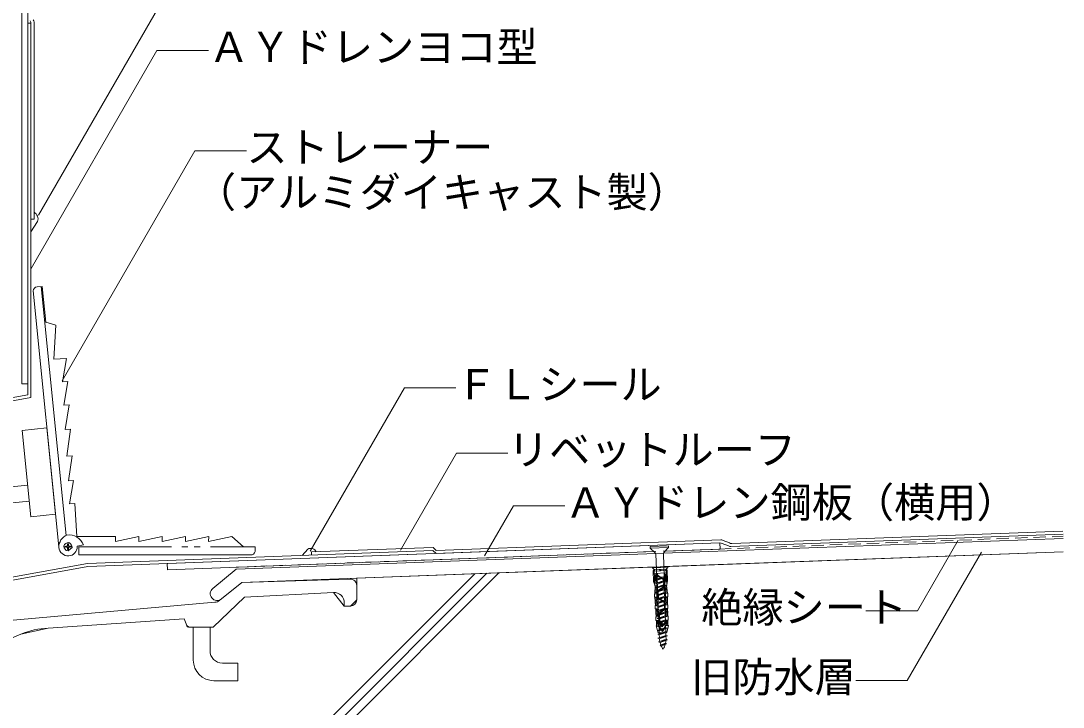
# Model space of a CAD drawing. Units: millimetres, scale not verified. Extents: x -675 to 675, y -471 to 460.
# Drawn here: x -114 to 392, y -207 to 127 of the extents above; entities that cross this region are included whole.
import ezdxf
from ezdxf.enums import TextEntityAlignment as Align

# ---------------------------------------------------------------- set-up
doc = ezdxf.new("R2010")
doc.units = ezdxf.units.MM
doc.header["$LTSCALE"] = 5
doc.linetypes.add('DASHED1', pattern=[1.8, 1.2, -0.6])
doc.linetypes.add('DOUBLE_CHAIN2', pattern=[12.8, 9, -1, 0.6, -0.6, 0.6, -1])
for name, color, linetype, lineweight in [('1-2_ハッチング', 4, 'Continuous', 9), ('1-3_断熱材', 9, 'DASHED1', 18), ('1-4_リベットルーフ', 6, 'Continuous', 18), ('1-5_ＦＬ鋼板・ディスク', 5, 'Continuous', 18), ('1-6_アンカー類', 4, 'Continuous', 9), ('1-7_設備', 3, 'Continuous', 18), ('1-A_元図・躯体', 7, 'Continuous', 18), ('1-B_その他', 30, 'Continuous', 18), ('1-C_アンカー類②', 4, 'Continuous', 9), ('1-D_設備②', 253, 'Continuous', 18), ('E-E', 7, 'Continuous', 18)]:
    doc.layers.add(name, color=color, linetype=linetype, lineweight=lineweight)
doc.styles.add('ＭＳ ゴシック', font='')
doc.styles.get('ＭＳ ゴシック').set_extended_font_data('MS Gothic')

msp = doc.modelspace()

# ---------------------------------------------------------------- linework, layer by layer
at = {"layer": '1-2_ハッチング'}
for p, q in [((-105.888, 29.239), (-109.103, 24.166)), ((25.388, -129.887), (22.662, -132.911))]:
    msp.add_line(p, q, dxfattribs=at)
for centre, radius, start, end in [((-109.259, 30.528), 3.61, 339.081, 62.68293), ((26.845, -132.366), 2.875, 24.86343, 120.449)]:
    msp.add_arc(centre, radius, start, end, dxfattribs=at)
at = {"layer": '1-3_断熱材'}
for p, q in [((198.115, -130.883), (392.349, -123.639)), ((-9.44, -138.624), (194.437, -131.02))]:
    msp.add_line(p, q, dxfattribs=at)
at = {"layer": '1-4_リベットルーフ'}
for p, q in [((-109.103, -56.223), (-109.103, 125.516)), ((-107.603, 30.371), (-107.603, 126.01)), ((-107.603, 30.371), (-109.103, 30.371)), ((-110.603, -54.969), (-219.453, -74.649)), ((-109.103, -56.223), (-219.186, -76.126)), ((231.391, -127.141), (392.256, -121.141)), ((226.022, -125.327), (87.79, -130.482)), ((227.17, -125.638), (230.243, -126.829)), ((230.966, -128.657), (392.312, -122.64)), ((87.712, -131.986), (86.157, -130.543)), ((225.629, -126.855), (87.712, -131.986)), ((226.777, -127.166), (229.831, -128.345)), ((78.101, -132.345), (-81.486, -138.296)), ((-81.486, -138.296), (-210.639, -161.647))]:
    msp.add_line(p, q, dxfattribs=at)
for points in [[(-110.603, -54.969), (-110.603, 125.516), (-109.103, 125.516)], [(86.157, -130.543), (-81.648, -136.801), (-210.906, -160.171)], [(87.79, -130.482), (86.235, -129.039), (27.129, -131.243), (27.185, -132.742)]]:
    msp.add_lwpolyline(points, dxfattribs=at)
for centre, start, end in [((-111.103, 125.516), 0, 36.45), ((-109.603, 126.01), 0, 36.45), ((226.096, -127.326), 57.518, 92.136), ((225.703, -128.854), 57.518, 92.131), ((230.906, -126.658), 237.518, 271.74022), ((231.317, -125.142), 237.518, 272.136)]:
    msp.add_arc(centre, 2, start, end, dxfattribs=at)
at = {"layer": '1-5_ＦＬ鋼板・ディスク'}
for p, q in [((-113.603, -49.608), (-113.603, 148.187)), ((198.514, -130.868), (225.741, -129.853))]:
    msp.add_line(p, q, dxfattribs=at)
for points in [[(-113.603, -49.608), (-110.603, -49.608), (-110.603, 176.628), (-113.603, 176.628)], [(-42.917, -136.87), (225.629, -126.855), (225.741, -129.853)], [(-42.917, -136.87), (-42.805, -139.868), (194.038, -131.035)]]:
    msp.add_lwpolyline(points, dxfattribs=at)
at = {"layer": '1-6_アンカー類'}
for p, q in [((200.68, -128.288), (191.686, -128.623)), ((191.686, -128.623), (191.714, -129.363)), ((194.168, -131.64), (191.714, -129.363)), ((198.43, -131.481), (200.708, -129.028)), ((198.149, -131.785), (194.471, -131.922)), ((194.487, -132.336), (194.904, -143.514)), ((197.99, -143.399), (194.46, -144.643)), ((198.406, -145.176), (194.531, -146.542)), ((199.149, -145.477), (194.531, -146.542)), ((195.145, -143.505), (195.178, -144.39)), ((195.199, -144.945), (195.249, -146.289)), ((195.27, -146.843), (195.32, -148.187)), ((198.356, -143.833), (198.406, -145.176)), ((199.149, -145.477), (198.406, -145.176)), ((198.427, -145.731), (198.477, -147.073)), ((199.078, -143.578), (198.581, -143.377)), ((198.481, -147.073), (194.606, -148.439)), ((199.223, -147.374), (194.606, -148.439)), ((198.548, -148.973), (194.673, -150.339)), ((199.29, -149.274), (194.673, -150.339)), ((198.618, -150.875), (194.744, -152.241)), ((199.361, -151.176), (194.744, -152.241)), ((195.34, -148.739), (195.391, -150.086)), ((195.411, -150.64), (195.462, -151.987)), ((199.223, -147.374), (198.481, -147.073)), ((198.497, -147.63), (198.548, -148.973)), ((199.29, -149.274), (198.548, -148.973)), ((198.568, -149.529), (198.618, -150.875)), ((199.361, -151.176), (198.618, -150.875)), ((198.639, -151.43), (198.689, -152.772)), ((198.693, -152.772), (194.818, -154.138)), ((199.436, -153.073), (194.818, -154.138)), ((198.76, -154.672), (194.885, -156.038)), ((199.503, -154.973), (194.885, -156.038)), ((198.831, -156.573), (194.956, -157.939)), ((199.574, -156.875), (194.956, -157.939)), ((195.482, -152.542), (195.532, -153.886)), ((195.553, -154.439), (195.603, -155.785)), ((195.624, -156.339), (195.674, -157.686)), ((199.436, -153.073), (198.693, -152.772)), ((198.71, -153.329), (198.76, -154.672)), ((199.503, -154.973), (198.76, -154.672)), ((198.781, -155.227), (198.831, -156.573)), ((199.574, -156.875), (198.831, -156.573)), ((198.902, -158.475), (195.027, -159.841)), ((199.645, -158.776), (195.027, -159.841)), ((198.973, -160.374), (195.098, -161.74)), ((199.715, -160.675), (195.098, -161.74)), ((195.695, -158.241), (195.745, -159.588)), ((195.766, -160.143), (195.816, -161.487)), ((195.837, -162.041), (195.887, -163.385)), ((198.852, -157.129), (198.902, -158.475)), ((199.645, -158.776), (198.902, -158.475)), ((198.923, -159.031), (198.973, -160.374)), ((199.715, -160.675), (198.973, -160.374)), ((198.993, -160.929), (199.044, -162.272)), ((199.044, -162.272), (195.169, -163.638)), ((199.786, -162.574), (195.169, -163.638)), ((199.118, -164.17), (195.243, -165.536)), ((199.861, -164.471), (195.243, -165.536)), ((199.185, -166.07), (195.31, -167.436)), ((199.928, -166.371), (195.31, -167.436)), ((195.907, -163.94), (195.957, -165.284)), ((195.978, -165.835), (196.028, -167.182)), ((199.786, -162.574), (199.044, -162.272)), ((199.064, -162.828), (199.114, -164.171)), ((199.861, -164.471), (199.118, -164.17)), ((199.135, -164.727), (199.185, -166.07)), ((199.928, -166.371), (199.185, -166.07)), ((199.206, -166.625), (199.256, -167.968)), ((199.256, -167.968), (195.381, -169.334)), ((199.999, -168.27), (195.381, -169.334)), ((199.327, -169.867), (195.452, -171.233)), ((200.069, -170.168), (195.452, -171.233)), ((199.398, -171.766), (195.523, -173.131)), ((200.14, -172.067), (195.523, -173.131)), ((196.049, -167.737), (196.099, -169.081)), ((196.12, -169.636), (196.17, -170.98)), ((196.191, -171.534), (196.241, -172.878)), ((199.999, -168.27), (199.256, -167.968)), ((199.277, -168.524), (199.327, -169.867)), ((200.069, -170.168), (199.327, -169.867)), ((199.347, -170.422), (199.398, -171.766)), ((200.14, -172.067), (199.398, -171.766)), ((199.454, -173.665), (195.83, -174.973)), ((199.599, -175.894), (196.581, -176.59)), ((199.418, -172.321), (199.454, -173.292)), ((200.197, -173.966), (199.454, -173.665))]:
    msp.add_line(p, q, dxfattribs=at)
for points in [[(200.68, -128.288), (200.708, -129.028), (191.714, -129.363)], [(198.164, -132.199), (198.581, -143.377), (194.904, -143.514)], [(194.531, -146.542), (195.27, -146.843), (199.149, -145.477)], [(194.606, -148.439), (195.344, -148.74), (199.223, -147.374)], [(194.673, -150.339), (195.411, -150.64), (199.29, -149.274)], [(194.744, -152.241), (195.482, -152.542), (199.361, -151.176)], [(194.818, -154.138), (195.557, -154.439), (199.436, -153.073)], [(194.885, -156.038), (195.624, -156.339), (199.503, -154.973)], [(194.956, -157.939), (195.695, -158.241), (199.574, -156.875)], [(195.027, -159.841), (195.766, -160.143), (199.645, -158.776)], [(195.098, -161.74), (195.837, -162.041), (199.715, -160.675)], [(195.169, -163.638), (195.907, -163.94), (199.786, -162.574)], [(195.243, -165.536), (195.982, -165.837), (199.861, -164.471)], [(195.31, -167.436), (196.049, -167.737), (199.928, -166.371)], [(195.381, -169.334), (196.12, -169.636), (199.999, -168.27)], [(195.452, -171.233), (196.191, -171.534), (200.069, -170.168)], [(195.523, -173.131), (196.262, -173.433), (200.14, -172.067)], [(199.217, -175.58), (196.581, -176.59), (197.159, -176.932)], [(197.159, -176.932), (199.599, -175.894), (199.217, -175.58)]]:
    msp.add_lwpolyline(points, dxfattribs=at)
for points in [[(199.078, -143.578), (194.46, -144.643), (195.199, -144.945)], [(196.563, -175.272), (200.197, -173.966), (195.83, -174.973)]]:
    msp.add_lwpolyline(points, close=True, dxfattribs=at)
for centre, radius, start, end in [((193.487, -132.373), 1, 2.136, 47.136), ((199.163, -132.162), 1, 137.136, 182.136), ((205.629, -172.895), 9.383, 183.288, 191.438), ((205.629, -172.895), 9.383, 194.693, 202.269), ((205.629, -172.895), 9.383, 205.488, 216.086), ((190.074, -173.475), 9.383, 328.185, 343.647), ((190.074, -173.475), 9.383, 347.036, 355.3), ((190.074, -173.475), 9.383, 358.84, 1.117)]:
    msp.add_arc(centre, radius, start, end, dxfattribs=at)
at = {"layer": '1-7_設備'}
for p, q in [((-6.719, -146.023), (-16.559, -154.08)), ((-6.719, -146.023), (45.987, -144.507)), ((-5.312, -153.28), (37.879, -150.945)), ((49.149, -147.502), (49.149, -154.514)), ((-134.691, -165.853), (-19.832, -155.649)), ((-5.312, -153.28), (-20.654, -167.786)), ((-30.249, -167.786), (-32.467, -167.786)), ((-30.249, -183.771), (-30.249, -167.786)), ((-22.107, -167.786), (-20.654, -167.786)), ((-22.107, -179.239), (-22.107, -167.786)), ((-16.107, -185.239), (-8.564, -185.239)), ((-8.564, -185.239), (-8.564, -193.771)), ((-20.249, -193.771), (-8.564, -193.771))]:
    msp.add_line(p, q, dxfattribs=at)
for points in [[(43.149, -155.938), (43.149, -157.514), (46.149, -157.514)], [(-33.449, -166.974), (-34.653, -163.698), (-100.708, -168.26)]]:
    msp.add_lwpolyline(points, dxfattribs=at)
for centre, radius, start, end in [((46.149, -147.502), 3, 0, 93.095), ((38.149, -155.938), 5, 0, 93.095), ((-19.904, -151.65), 4, 271.027, 308.845), ((46.149, -154.514), 3, 270, 0), ((-32.467, -166.786), 1, 190.785, 270), ((-99.662, -203.981), 35.737, 91.677, 113.675), ((-16.107, -179.239), 6, 180, 270), ((-16.107, -179.239), 6, 180, 270), ((-20.249, -183.771), 10, 180, 270)]:
    msp.add_arc(centre, radius, start, end, dxfattribs=at)
at = {"layer": '1-A_元図・躯体'}
for p, q in [((112.406, -141.58), (-6.845, -260.831)), ((118.282, -141.361), (-1.188, -260.831)), ((106.53, -141.799), (-12.502, -260.831))]:
    msp.add_line(p, q, dxfattribs=at)
for points in [[(37.879, -150.945), (43.149, -157.514), (46.149, -157.514), (49.149, -154.514), (49.149, -143.939), (392.386, -131.139)], [(-100.708, -168.26), (-34.653, -163.698), (-33.449, -166.974), (-32.467, -167.786), (-20.654, -167.786), (-5.312, -153.28), (37.879, -150.945)], [(-143.36, -180.942), (-133.312, -179.4), (-114.011, -171.252), (-100.708, -168.26)]]:
    msp.add_lwpolyline(points, dxfattribs=at)
at = {"layer": '1-B_その他'}
for p, q in [((198.152, -131.882), (392.386, -124.639)), ((198.394, -138.373), (392.386, -131.139)), ((-9.403, -139.623), (194.474, -132.02)), ((-9.403, -139.623), (-20.773, -148.933)), ((-6.719, -146.023), (194.717, -138.511)), ((-6.719, -146.023), (-16.559, -154.08))]:
    msp.add_line(p, q, dxfattribs=at)
msp.add_arc((-18.666, -151.507), 3.326, 129.311, 309.311, dxfattribs=at)
at = {"layer": '1-C_アンカー類②'}
for p, q in [((192.883, -138.579), (200.228, -138.305)), ((192.9, -139.029), (192.883, -138.579)), ((192.9, -139.029), (200.244, -138.755)), ((193.716, -139.849), (192.9, -139.029)), ((193.235, -140.367), (193.816, -139.845)), ((193.429, -145.563), (193.235, -140.367)), ((193.716, -139.849), (199.492, -139.633)), ((193.742, -140.548), (199.518, -140.333)), ((194.01, -147.743), (193.742, -140.548)), ((193.783, -141.648), (199.559, -141.432)), ((193.842, -140.545), (193.816, -139.845)), ((194.9, -147.71), (194.672, -141.614)), ((195.041, -142.106), (195.022, -141.601)), ((195.341, -142.095), (195.322, -141.59)), ((196.38, -140.45), (196.354, -139.75)), ((196.38, -140.45), (196.622, -140.241)), ((196.88, -140.431), (196.622, -140.241)), ((196.88, -140.431), (196.854, -139.732)), ((198.897, -147.561), (198.669, -141.465)), ((199.392, -139.637), (200.01, -140.114)), ((199.418, -140.337), (199.392, -139.637)), ((199.492, -139.633), (200.244, -138.755)), ((199.786, -147.528), (199.518, -140.333)), ((200.204, -145.311), (200.01, -140.114)), ((200.244, -138.755), (200.228, -138.305)), ((193.429, -145.563), (193.999, -147.444)), ((193.809, -142.347), (194.698, -142.314)), ((193.828, -142.847), (194.717, -142.814)), ((193.846, -143.346), (194.736, -143.313)), ((193.865, -143.846), (194.754, -143.813)), ((193.883, -144.346), (194.773, -144.313)), ((193.902, -144.845), (194.791, -144.812)), ((193.921, -145.345), (194.81, -145.312)), ((193.943, -145.945), (194.832, -145.911)), ((197.669, -144.36), (195.676, -143.175)), ((197.822, -144.102), (195.829, -142.917)), ((198.191, -146.086), (198.158, -145.182)), ((198.191, -146.086), (198.491, -146.075)), ((198.21, -146.586), (198.51, -146.575)), ((198.244, -147.49), (198.21, -146.586)), ((198.491, -146.075), (198.457, -145.171)), ((198.543, -147.479), (198.51, -146.575)), ((198.687, -142.666), (199.604, -142.631)), ((198.696, -142.165), (199.585, -142.132)), ((198.733, -143.164), (199.622, -143.131)), ((198.751, -143.664), (199.641, -143.631)), ((198.77, -144.163), (199.659, -144.13)), ((198.789, -144.663), (199.678, -144.63)), ((198.807, -145.163), (199.697, -145.13)), ((198.83, -145.762), (199.719, -145.729)), ((199.775, -147.228), (200.204, -145.311)), ((193.817, -151.553), (194.9, -151.513)), ((193.88, -153.252), (193.817, -151.553)), ((193.856, -150.951), (194.9, -150.912)), ((193.886, -150.35), (194.9, -150.312)), ((193.917, -149.748), (194.9, -149.712)), ((193.947, -149.147), (194.9, -149.111)), ((193.978, -151.547), (194.171, -147.737)), ((193.978, -148.545), (194.9, -148.511)), ((194.008, -147.944), (194.906, -147.91)), ((194.01, -147.743), (194.9, -147.71)), ((194.9, -151.516), (194.9, -147.71)), ((194.955, -153.212), (194.9, -151.516)), ((195.451, -153.098), (195.365, -150.79)), ((195.751, -153.087), (195.664, -150.779)), ((197.818, -148.347), (195.918, -149.677)), ((197.99, -148.593), (196.09, -149.922)), ((198.897, -147.561), (199.786, -147.528)), ((199.179, -151.353), (198.897, -147.561)), ((198.912, -147.761), (199.803, -147.727)), ((198.956, -148.359), (199.878, -148.325)), ((199.001, -148.958), (199.953, -148.923)), ((199.045, -149.557), (200.028, -149.52)), ((199.09, -150.156), (200.104, -150.118)), ((199.135, -150.754), (200.179, -150.716)), ((199.179, -151.353), (200.263, -151.313)), ((199.252, -153.052), (199.179, -151.345)), ((200.101, -151.319), (199.625, -147.534)), ((200.326, -153.012), (200.263, -151.313)), ((193.88, -153.252), (194.955, -153.212)), ((193.914, -153.651), (194.98, -153.611)), ((193.951, -154.25), (195.017, -154.21)), ((193.988, -154.849), (195.054, -154.809)), ((194.026, -155.448), (195.092, -155.408)), ((194.291, -157.239), (194.042, -153.246)), ((194.063, -156.047), (195.113, -156.008)), ((194.1, -156.646), (195.166, -156.606)), ((195.204, -157.205), (194.955, -153.212)), ((198.079, -155.352), (196.086, -154.167)), ((198.232, -155.094), (196.239, -153.909)), ((198.654, -158.483), (198.568, -156.174)), ((198.953, -158.471), (198.867, -156.163)), ((199.252, -153.052), (200.326, -153.012)), ((199.301, -157.053), (199.252, -153.052)), ((199.257, -153.452), (200.322, -153.412)), ((199.264, -154.052), (200.33, -154.012)), ((199.271, -154.652), (200.337, -154.612)), ((199.279, -155.252), (200.344, -155.212)), ((199.286, -155.852), (200.352, -155.813)), ((199.293, -156.452), (200.359, -156.413)), ((200.214, -157.019), (200.165, -153.018)), ((194.129, -157.245), (195.204, -157.205)), ((194.231, -158.943), (194.129, -157.245)), ((194.231, -158.943), (195.267, -158.904)), ((194.264, -159.242), (195.3, -159.203)), ((194.294, -159.741), (195.334, -159.702)), ((194.33, -160.34), (195.402, -160.3)), ((194.366, -160.939), (195.447, -160.899)), ((194.402, -161.538), (195.493, -161.498)), ((194.709, -162.728), (194.481, -158.934)), ((195.583, -162.695), (195.267, -158.904)), ((196.065, -164.212), (195.97, -161.646)), ((196.365, -164.201), (196.269, -161.635)), ((198.228, -159.339), (196.523, -160.532)), ((198.4, -159.585), (196.695, -160.778)), ((199.301, -157.053), (200.375, -157.013)), ((199.331, -162.555), (199.364, -158.751)), ((199.332, -161.354), (200.433, -161.313)), ((199.332, -161.955), (200.444, -161.913)), ((199.333, -160.154), (200.41, -160.113)), ((199.333, -160.754), (200.421, -160.713)), ((199.357, -159.552), (200.398, -159.513)), ((199.361, -159.052), (200.389, -159.013)), ((200.205, -162.523), (200.239, -158.719)), ((194.438, -162.137), (195.538, -162.096)), ((194.459, -162.737), (195.583, -162.695)), ((194.526, -164.536), (194.459, -162.737)), ((194.526, -164.536), (195.651, -164.494)), ((194.622, -165.083), (195.671, -165.043)), ((194.624, -167.134), (195.747, -167.092)), ((194.64, -165.582), (195.69, -165.543)), ((194.659, -166.082), (195.708, -166.043)), ((194.678, -166.582), (195.727, -166.542)), ((194.873, -167.125), (194.776, -164.526)), ((195.747, -167.092), (195.651, -164.494)), ((196.059, -165.376), (196.066, -165.559)), ((197.625, -167.122), (196.147, -165.342)), ((197.643, -167.622), (196.181, -165.86)), ((196.954, -165.432), (196.7, -165.281)), ((197.107, -165.174), (196.854, -165.023)), ((197.449, -166.428), (197.442, -166.255)), ((197.449, -166.428), (197.749, -166.417)), ((197.625, -167.122), (198.966, -165.237)), ((197.643, -167.622), (198.971, -165.756)), ((197.749, -166.417), (197.742, -166.243)), ((199.057, -165.264), (199.063, -165.447)), ((199.331, -162.555), (200.455, -162.513)), ((199.398, -164.354), (200.522, -164.312)), ((199.495, -166.952), (199.398, -164.354)), ((199.418, -164.904), (200.468, -164.865)), ((199.437, -165.403), (200.486, -165.364)), ((199.456, -165.903), (200.505, -165.864)), ((199.474, -166.403), (200.524, -166.364)), ((199.495, -166.952), (200.619, -166.91)), ((199.846, -170.342), (200.619, -166.91)), ((200.369, -166.92), (200.272, -164.321)), ((200.522, -164.312), (200.455, -162.513)), ((195.649, -170.498), (194.623, -167.134)), ((195.649, -170.498), (199.846, -170.342)), ((196.144, -167.675), (196.151, -167.857)), ((197.711, -169.42), (196.233, -167.641)), ((197.729, -169.92), (196.266, -168.158)), ((197.711, -169.42), (199.052, -167.536)), ((197.729, -169.92), (199.057, -168.054)), ((199.142, -167.563), (199.149, -167.746))]:
    msp.add_line(p, q, dxfattribs=at)
for points in [[(196.354, -139.75), (196.622, -140.241), (196.854, -139.732)], [(199.364, -158.751), (200.4, -158.713), (200.375, -157.013)]]:
    msp.add_lwpolyline(points, dxfattribs=at)
for centre, radius, start, end in [((196.34, -142.057), 1.3, 182.13577, 239.27777), ((196.34, -142.057), 1, 182.13577, 239.27777), ((197.158, -145.219), 1, 2.13577, 59.27777), ((197.158, -145.219), 1.3, 2.13577, 59.27777), ((196.664, -150.742), 1.3, 124.99377, 182.13577), ((196.664, -150.742), 1, 124.99377, 182.13577), ((197.244, -147.528), 1, 304.99377, 2.13577), ((197.244, -147.528), 1.3, 304.99377, 2.13577), ((196.75, -153.05), 1.3, 182.13577, 239.27777), ((196.75, -153.05), 1, 182.13577, 239.27777), ((197.568, -156.212), 1, 2.13577, 59.27777), ((197.568, -156.212), 1.3, 2.13577, 59.27777), ((197.269, -161.597), 1.3, 124.99377, 182.13577), ((197.269, -161.597), 1, 124.99377, 182.13577), ((197.654, -158.52), 1, 304.99377, 2.13577), ((197.654, -158.52), 1.3, 304.99377, 2.13577), ((196.109, -165.374), 0.05, 39.70477, 182.13577), ((197.364, -164.164), 1.3, 182.13577, 239.27777), ((196.565, -165.54), 0.5, 182.13577, 219.70477), ((197.364, -164.164), 1, 182.13577, 239.27777), ((196.443, -166.292), 1, 2.13577, 59.27777), ((196.443, -166.292), 1.3, 2.13577, 59.27777), ((199.007, -165.266), 0.05, 2.13577, 144.56677), ((198.564, -165.466), 0.5, 324.56677, 2.13577), ((196.194, -167.673), 0.05, 39.70477, 182.13577), ((196.651, -167.839), 0.5, 182.13577, 219.70477), ((199.092, -167.565), 0.05, 2.13577, 144.56677), ((198.65, -167.764), 0.5, 324.56677, 2.13577)]:
    msp.add_arc(centre, radius, start, end, dxfattribs=at)
at = {"layer": '1-D_設備②'}
for p, q in [((-95.585, -128.71), (-108.027, -4.413)), ((-91.945, -123.204), (-104.146, -2.325)), ((-101.362, -71), (-97.165, -112.933)), ((-110.632, -98.869), (-239.942, -111.766)), ((-239.263, -119.506), (-109.858, -106.6)), ((-91.312, -128.27), (-91.312, -127.61)), ((-89.122, -129.039), (-91.091, -130.72)), ((-85.853, -132.718), (-85.853, -128.708)), ((-2.452, -132.682), (-85.853, -132.718))]:
    msp.add_line(p, q, dxfattribs=at)
at = {"layer": '1-D_設備②', "linetype": 'DOUBLE_CHAIN2'}
msp.add_line((-85.853, -128.708), (-5.863, -128.693), dxfattribs=at)
at = {"layer": '1-D_設備②'}
for points in [[(-106.139, -2.43), (-103.643, -2.299), (-101.84, -19.677), (-96.979, -21.17), (-97.956, -37.619), (-91.839, -37.246), (-93.724, -48.57), (-91.229, -48.418), (-93.096, -59.916), (-90.6, -59.764), (-92.417, -71.757), (-89.921, -71.615), (-91.62, -84.78), (-89.124, -84.628), (-90.932, -96.707), (-88.437, -96.555), (-90.321, -107.878), (-87.825, -107.746), (-86.851, -123.739), (-68.015, -123.736)], [(-97.165, -112.933), (-109.105, -114.128), (-113.302, -72.195), (-101.362, -71)], [(-68.015, -123.736), (-68.015, -126.236), (-56.685, -123.733), (-56.705, -126.233), (-45.368, -123.731), (-45.389, -126.231), (-34.058, -123.729), (-34.078, -126.229), (-22.744, -123.726), (-22.764, -126.226), (-11.432, -123.724), (-5.863, -128.693), (-0.21, -128.691), (-0.233, -131.021)], [(-91.311, -129.82), (-91.312, -129.16), (-91.532, -128.93), (-92.192, -128.93), (-92.582, -128.71)], [(-92.192, -128.49), (-91.532, -128.49), (-91.312, -128.27)], [(-90.872, -127.609), (-90.872, -128.269), (-90.652, -128.499), (-89.992, -128.499)], [(-89.602, -128.719), (-89.992, -128.939), (-90.652, -128.939), (-90.872, -129.159), (-90.871, -129.819)], [(-86.572, -128.699), (-86.592, -128.439), (-83.652, -127.828)]]:
    msp.add_lwpolyline(points, dxfattribs=at)
for centre, radius, start, end in [((-105.794, -4.649), 2.246, 98.839, 173.951), ((-89.206, -128.963), 6.377, 111.986, 180.879), ((-90.511, -130.239), 7.27, 19.366, 98.562), ((-90.907, -128.483), 4.71, 187.043, 272.266), ((-90.89, -128.55), 2.179, 175.518, 264.693), ((-90.92, -128.95), 2.216, 85.905, 165.101), ((-92.213, -128.908), 0.418, 87.095, 151.784), ((-91.136, -127.458), 0.233, 79.194, 220.693), ((-90.875, -129.821), 0.436, 179.862, 240.3), ((-91.282, -127.593), 0.41, 357.737, 62.425), ((-91.051, -129.969), 0.234, 259.96, 39.928), ((-91.332, -128.881), 2.216, 355.905, 75.101), ((-91.087, -128.689), 4.515, 274.654, 359.877), ((-89.837, -128.68), 0.238, 350.601, 130.569), ((-2.245, -130.637), 2.047, 264.188, 349.411)]:
    msp.add_arc(centre, radius, start, end, dxfattribs=at)
at = {"layer": 'E-E'}
for p, q in [((-33.797, 156.549), (-105.476, 32.398)), ((-47.866, 112.284), (-108.949, 6.485)), ((-47.866, 112.284), (-22.866, 112.284)), ((-29.425, 63.582), (-93.97, -48.212)), ((-29.425, 63.582), (-4.425, 63.582)), ((72.353, -51.55), (26.566, -130.854)), ((72.353, -51.55), (97.353, -51.55)), ((97.61, -83.27), (70.446, -130.321)), ((97.61, -83.27), (122.61, -83.27)), ((125.289, -108.915), (111.311, -133.125)), ((125.289, -108.915), (150.289, -108.915)), ((321.566, -159.839), (341.369, -125.541)), ((316.616, -193.74), (352.643, -131.341)), ((321.566, -159.839), (296.566, -159.839)), ((316.616, -193.74), (291.616, -193.74))]:
    msp.add_line(p, q, dxfattribs=at)

# ---------------------------------------------------------------- texts
at = {"layer": 'E-E', "style": 'ＭＳ ゴシック'}
for s, p in [('ＡＹドレンヨコ型', (-22.866, 102.284)), ('ストレーナー', (-4.425, 53.582)), ('（アルミダイキャスト製）', (-29.425, 31.772)), ('ＦＬシール', (97.353, -61.55)), ('リベットルーフ', (122.61, -93.27)), ('ＡＹドレン鋼板（横用）', (150.289, -118.915)), ('絶縁シート', (216.566, -169.839)), ('旧防水層', (211.616, -203.74))]:
    msp.add_text(s, height=14.66, dxfattribs=at).set_placement(p, align=Align.BOTTOM_LEFT)

doc.saveas('drawing.dxf')
